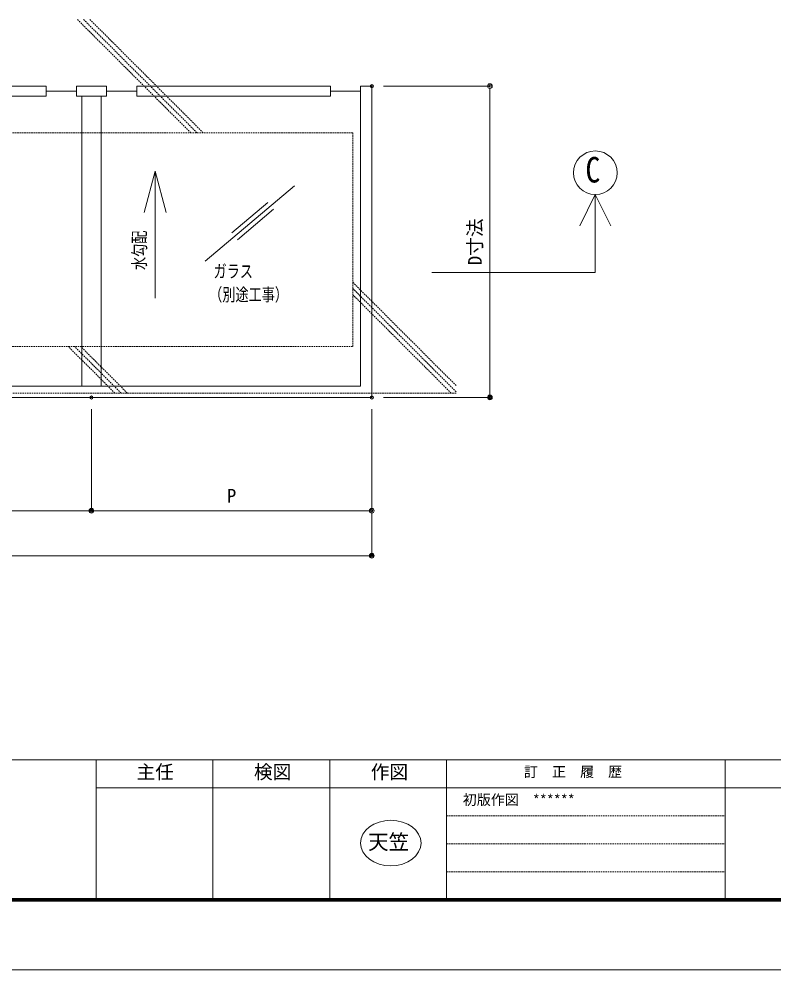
# Model space of a CAD drawing. Units: millimetres, scale not verified. Extents: x -1262 to 1261, y -891 to 891.
# Drawn here: x -519 to -34, y -891 to -280 of the extents above; entities that cross this region are included whole.
import ezdxf
from ezdxf.enums import TextEntityAlignment as Align

# ---------------------------------------------------------------- set-up
doc = ezdxf.new("R2010")
doc.units = ezdxf.units.MM
doc.header["$LTSCALE"] = 4
doc.header["$PDMODE"] = 32
doc.header["$PDSIZE"] = 2
doc.linetypes.add('USER5', pattern=[0.375, 0.25, -0.125])
for name, color, linetype, lineweight in [('0-0_0', 3, 'Continuous', 18), ('0-1_CSLAYER2', 7, 'Continuous', 18), ('0-4_Defpoints', 7, 'Continuous', 18), ('0-5_41_U+FF71_U+FF99_U+FF90', 7, 'Continuous', 18), ('0-7_CSLAYER3', 4, 'Continuous', 18), ('0-D_2躯体線', 4, 'USER5', 18), ('0-E_WAKU', 7, 'Continuous', 18)]:
    doc.layers.add(name, color=color, linetype=linetype, lineweight=lineweight)
doc.layers.add('0-8_MOJI', color=7, linetype='Continuous')
doc.styles.add('ＭＳ ゴシック', font='')
doc.styles.get('ＭＳ ゴシック').set_extended_font_data('MS Gothic')

# ---------------------------------------------------------------- blocks, each defined once
blk = doc.blocks.new('_Origin2')
at = {"layer": '0-0_0', "color": 7, "lineweight": 9}
blk.add_line((-0.5, 0), (-1, 0), dxfattribs=at)
for radius in [0.5, 0.25]:
    blk.add_circle((0, 0), radius, dxfattribs=at)
blk = doc.blocks.new('D137')
at = {"layer": '0-1_CSLAYER2', "lineweight": 9}
for p, q in [((1467.757, 2390.794), (1467.757, 2296.659)), ((2187.757, 2390.794), (2187.757, 2296.659)), ((1470.757, 2296.659), (2184.757, 2296.659))]:
    blk.add_line(p, q, dxfattribs=at)
at = {"layer": '0-4_Defpoints'}
for p in [(1467.757, 2398.294), (2187.757, 2398.294), (2187.757, 2296.659)]:
    blk.add_point(p, dxfattribs=at)
at = {"layer": '0-1_CSLAYER2', "xscale": 3, "yscale": 3, "rotation": 180}
blk.add_blockref('_Origin2', (1467.757, 2296.659), dxfattribs=at)
at = {"layer": '0-1_CSLAYER2', "xscale": 3, "yscale": 3}
blk.add_blockref('_Origin2', (2187.757, 2296.659), dxfattribs=at)
at = {"layer": '0-1_CSLAYER2', "style": 'ＭＳ ゴシック'}
blk.add_text('W寸法', height=8.798, dxfattribs=at).set_placement((1812.757, 2299.209), align=Align.BOTTOM_LEFT)
blk = doc.blocks.new('D140')
at = {"layer": '0-1_CSLAYER2', "lineweight": 9}
for p, q in [((2007.757, 2390.794), (2007.757, 2325.572)), ((2187.757, 2390.794), (2187.757, 2325.572)), ((2184.757, 2325.572), (2010.757, 2325.572))]:
    blk.add_line(p, q, dxfattribs=at)
at = {"layer": '0-4_Defpoints'}
for p in [(2007.757, 2398.294), (2187.757, 2398.294), (2007.757, 2325.572)]:
    blk.add_point(p, dxfattribs=at)
at = {"layer": '0-1_CSLAYER2', "xscale": 3, "yscale": 3, "rotation": 180}
blk.add_blockref('_Origin2', (2007.757, 2325.572), dxfattribs=at)
at = {"layer": '0-1_CSLAYER2', "xscale": 3, "yscale": 3}
blk.add_blockref('_Origin2', (2187.757, 2325.572), dxfattribs=at)
at = {"layer": '0-1_CSLAYER2', "style": 'ＭＳ ゴシック'}
blk.add_text('P', height=8.798, dxfattribs=at).set_placement((2094.757, 2328.122), align=Align.BOTTOM_LEFT)
blk = doc.blocks.new('D141')
at = {"layer": '0-1_CSLAYER2', "lineweight": 9}
for p, q in [((1827.757, 2390.794), (1827.757, 2325.572)), ((2007.757, 2390.794), (2007.757, 2325.572)), ((2004.757, 2325.572), (1830.757, 2325.572))]:
    blk.add_line(p, q, dxfattribs=at)
at = {"layer": '0-4_Defpoints'}
for p in [(1827.757, 2398.294), (2007.757, 2398.294), (1827.757, 2325.572)]:
    blk.add_point(p, dxfattribs=at)
at = {"layer": '0-1_CSLAYER2', "xscale": 3, "yscale": 3, "rotation": 180}
blk.add_blockref('_Origin2', (1827.757, 2325.572), dxfattribs=at)
at = {"layer": '0-1_CSLAYER2', "xscale": 3, "yscale": 3}
blk.add_blockref('_Origin2', (2007.757, 2325.572), dxfattribs=at)
at = {"layer": '0-1_CSLAYER2', "style": 'ＭＳ ゴシック'}
blk.add_text('P', height=8.798, dxfattribs=at).set_placement((1914.757, 2328.122), align=Align.BOTTOM_LEFT)
blk = doc.blocks.new('D142')
at = {"layer": '0-1_CSLAYER2', "lineweight": 9}
for p, q in [((2195.257, 2598.294), (2263.577, 2598.294)), ((2263.577, 2595.294), (2263.577, 2401.294)), ((2195.257, 2398.294), (2263.577, 2398.294))]:
    blk.add_line(p, q, dxfattribs=at)
at = {"layer": '0-4_Defpoints'}
for p in [(2187.757, 2598.294), (2187.757, 2398.294), (2263.577, 2398.294)]:
    blk.add_point(p, dxfattribs=at)
at = {"layer": '0-1_CSLAYER2', "xscale": 3, "yscale": 3}
for p, rotation in [((2263.577, 2598.294), 90), ((2263.577, 2398.294), 270)]:
    blk.add_blockref('_Origin2', p, dxfattribs=dict(at, rotation=rotation))
at = {"layer": '0-1_CSLAYER2', "style": 'ＭＳ ゴシック'}
blk.add_text('D寸法', height=8.798, rotation=90, dxfattribs=at).set_placement((2261.027, 2483.294), align=Align.BOTTOM_LEFT)
blk = doc.blocks.new('BLKF0136')
at = {"layer": '0-7_CSLAYER3', "color": 7}
blk.add_line((117.5206, 120.683), (118.9437, 115.3721), dxfattribs=at)
blk.add_lwpolyline([(117.5206, 104.357), (117.5206, 120.683), (116.0976, 115.3721)], dxfattribs=at)

msp = doc.modelspace()

# ---------------------------------------------------------------- linework, layer by layer
at = {"layer": '0-0_0'}
msp.add_ellipse((-280.387, -809.496), major_axis=(19.385, 0), ratio=0.755094, dxfattribs=at)
at = {"layer": '0-4_Defpoints', "color": 5}
msp.add_line((-1261.631, -891.023), (1261.369, -891.023), dxfattribs=at)
at = {"layer": '0-5_41_U+FF71_U+FF99_U+FF90'}
for p, q in [((-292.608, -323.276), (-299.808, -323.276)), ((-299.808, -516.076), (-299.808, -323.276)), ((-292.608, -523.276), (-292.608, -323.276)), ((-482.308, -326.526), (-501.708, -326.526)), ((-478.808, -516.076), (-478.808, -329.776)), ((-466.408, -516.076), (-466.408, -329.776)), ((-443.508, -326.526), (-462.908, -326.526)), ((-299.808, -326.526), (-319.208, -326.526))]:
    msp.add_line(p, q, dxfattribs=at)
for points in [[(-292.608, -523.276), (-1012.608, -523.276), (-1012.608, -323.276), (-1005.408, -323.276)], [(-299.808, -516.076), (-1005.408, -516.076), (-1005.408, -323.276)]]:
    msp.add_lwpolyline(points, dxfattribs=at)
for points in [[(-501.708, -323.276), (-623.508, -323.276), (-623.508, -329.776), (-501.708, -329.776)], [(-482.308, -323.276), (-462.908, -323.276), (-462.908, -329.776), (-482.308, -329.776)], [(-319.208, -323.276), (-443.508, -323.276), (-443.508, -329.776), (-319.208, -329.776)]]:
    msp.add_lwpolyline(points, close=True, dxfattribs=at)
at = {"layer": '0-7_CSLAYER3', "color": 5}
for p, q in [((-399.587, -435.821), (-342.229, -387.288)), ((-382.471, -417.606), (-359.378, -398.066)), ((-378.789, -421.957), (-355.697, -402.417))]:
    msp.add_line(p, q, dxfattribs=at)
at = {"layer": '0-7_CSLAYER3'}
for p, q in [((-149.07, -392.919), (-159.07, -412.919)), ((-149.07, -442.919), (-254.05, -442.919))]:
    msp.add_line(p, q, dxfattribs=at)
msp.add_lwpolyline([(-149.07, -442.919), (-149.07, -392.919), (-139.07, -412.919)], dxfattribs=at)
msp.add_circle((-149.07, -378.919), 14, dxfattribs=at)
at = {"layer": '0-D_2躯体線'}
for p, q in [((-408.808, -353.276), (-481.908, -280.176)), ((-404.808, -353.276), (-477.908, -280.176)), ((-400.808, -353.276), (-473.908, -280.176)), ((-304.808, -353.276), (-1000.408, -353.276)), ((-304.808, -353.276), (-304.808, -490.476)), ((-238.442, -515.642), (-304.808, -449.276)), ((-238.442, -519.642), (-304.808, -453.276)), ((-241.608, -520.476), (-304.808, -457.276)), ((-1000.408, -490.476), (-304.808, -490.476)), ((-457.52, -520.476), (-487.52, -490.476)), ((-453.52, -520.476), (-483.52, -490.476)), ((-449.52, -520.476), (-479.52, -490.476)), ((-238.442, -520.476), (-1066.774, -520.476))]:
    msp.add_line(p, q, dxfattribs=at)
at = {"layer": '0-E_WAKU'}
for p, q in [((-1201.631, -756.023), (1198.369, -756.023)), ((-469.631, -756.023), (-469.631, -846.023)), ((-394.631, -756.023), (-394.631, -846.023)), ((-319.631, -756.023), (-319.631, -846.023)), ((-244.631, -756.023), (-244.631, -846.023)), ((-65.631, -756.023), (-65.631, -846.023)), ((-469.631, -774.023), (-244.631, -774.023)), ((-244.631, -774.023), (-65.631, -774.023)), ((-65.631, -774.023), (160.369, -774.023)), ((-1202.531, -846.923), (1199.269, -846.923)), ((-1202.081, -846.473), (1198.819, -846.473)), ((-1201.631, -846.023), (1198.369, -846.023)), ((-1201.181, -845.573), (1197.919, -845.573)), ((-1200.731, -845.123), (1197.469, -845.123))]:
    msp.add_line(p, q, dxfattribs=at)
at = {"layer": '0-E_WAKU', "linetype": 'USER5'}
for p, q in [((-244.631, -792.023), (-65.631, -792.023)), ((-244.631, -810.023), (-65.631, -810.023)), ((-244.631, -828.023), (-65.631, -828.023))]:
    msp.add_line(p, q, dxfattribs=at)

# ---------------------------------------------------------------- block references
at = {"layer": '0-0_0', "xscale": 5, "yscale": 5}
msp.add_blockref('BLKF0136', (-1019.298, -981.223), dxfattribs=at)
at = {"layer": '0-1_CSLAYER2'}
for name in ['D142', 'D137', 'D141', 'D140']:
    msp.add_blockref(name, (-2480.365, -2921.57), dxfattribs=at)

# ---------------------------------------------------------------- texts
at = {"layer": '0-0_0', "color": 7, "style": 'ＭＳ ゴシック'}
for s, height, p in [('初版作図\u3000******', 6.598, (-234.201, -786.985)), ('天笠', 9.677, (-295.006, -816.515))]:
    msp.add_text(s, height=height, dxfattribs=at).set_placement(p, align=Align.BOTTOM_LEFT)
at = {"layer": '0-7_CSLAYER3', "color": 7, "style": 'ＭＳ ゴシック', "width": 0.75}
msp.add_text('水勾配', height=8.248, rotation=90, dxfattribs=at).set_placement((-435.248, -441.403), align=Align.BOTTOM_LEFT)
for s, p in [('ガラス', (-394.231, -448.818)), ('（別途工事）', (-397.027, -463.801))]:
    msp.add_text(s, height=8.248, dxfattribs=at).set_placement(p, align=Align.BOTTOM_LEFT)
at = {"layer": '0-8_MOJI', "style": 'ＭＳ ゴシック', "width": 0.85}
msp.add_text('C', height=16.42, dxfattribs=at).set_placement((-155.417, -390.119), align=Align.BOTTOM_LEFT)
at = {"layer": '0-8_MOJI', "style": 'ＭＳ ゴシック'}
for s, height, p in [('主任', 8.798, (-443.677, -770.868)), ('検図', 8.798, (-368.277, -770.868)), ('作図', 8.798, (-293.277, -770.868)), ('訂\u3000正\u3000履\u3000歴', 6.598, (-194.887, -768.985))]:
    msp.add_text(s, height=height, dxfattribs=at).set_placement(p, align=Align.BOTTOM_LEFT)

doc.saveas('drawing.dxf')
